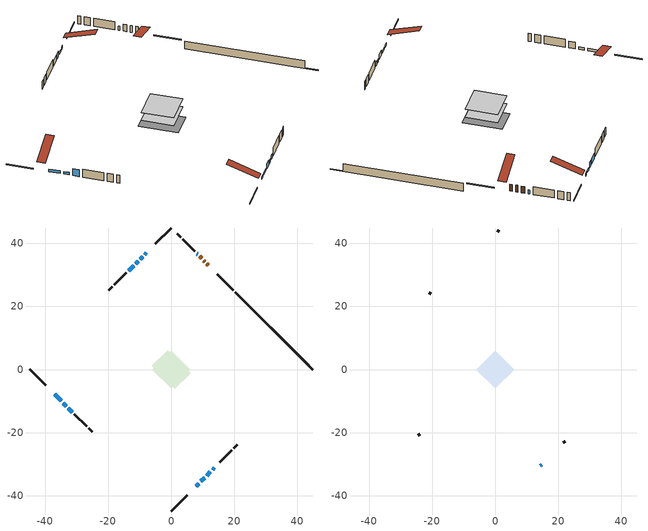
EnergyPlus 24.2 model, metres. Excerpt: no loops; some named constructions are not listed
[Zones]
conditioned space
 floor adiabatic (AdiabaticFloorConstruction): -6.03,0 0,6.03 6.03,0 0,-6.03 z0.92
 floor foundation (Slab1 construction): -6.14,1.19 -1.19,6.14 6.14,-1.19 1.19,-6.14 z-1.52
 wall outside (RimJoist1 construction): 0,-44.92 5.04,-39.88 / -44.92,0 -39.88,-5.04 / 0,44.92 -5.04,39.88 / 19.69,25.23 14.66,30.26 z0.92:1.22
 wall outside (AdiabaticWallConstruction 1): 11.79,33.13 11.34,33.58 / 10.68,34.24 10.32,34.6 / 9.66,35.26 9.04,35.88 z0.92:2.95
 wall outside (AdiabaticWallConstruction): -7.9,37.02 -8.46,36.46 / 13.1,-31.82 13.66,-31.26 z0.92:1.71; -9.11,35.81 -9.88,35.04 z0.92:1.56; 7.9,-37.02 8.72,-36.2 / 9.38,-35.54 10.58,-34.34 z0.92:1.58; -37.02,-7.9 -34.94,-9.98 z0.92:1.68; -10.54,34.38 -11.3,33.62 / -11.95,32.97 -13.55,31.37 z0.92:2.52; 11.24,-33.68 12.44,-32.48 z0.92:2.47; -34.28,-10.64 -33.3,-11.62 z0.92:1.66; -32.64,-12.28 -31.38,-13.54 z0.92:2.95; 8.38,36.54 8.11,36.81 z0.92:2.14
 wall outside (Wall1 construction): 15.4,-29.52 19.25,-25.67 / -30.73,-14.19 -26.88,-18.04 / -14.21,30.71 -18.05,26.87 / 7.45,37.47 3.61,41.31 z0.92:3.36
 wall outside (Wall2 construction): 19.9,-25.02 21,-23.92 / -26.22,-18.7 -25.13,-19.79 / -18.71,26.21 -19.81,25.11 / 2.95,41.97 1.85,43.07 z0.92:3.36
 wall foundation (FoundationWall1 construction): 20.35,24.57,-1.52 20.35,24.57,0.92 42.46,2.46,0.92 42.46,2.46,-1.28 44.92,0,-1.28 44.92,0,-1.52
 window (WindowConstruction): -7.9,37.02 -8.45,36.47 z0.92:1.71
 window (WindowConstruction 8): -9.11,35.81 -9.88,35.04 z0.92:1.55
 window (WindowConstruction 9): 7.9,-37.02 8.72,-36.2 z0.92:1.58
 window (WindowConstruction 10): 9.38,-35.54 10.58,-34.34 z0.92:1.58
 window (WindowConstruction 11): -37.02,-7.9 -34.94,-9.98 z0.92:1.68
 window (WindowConstruction 1): -10.54,34.38 -11.29,33.63 z0.92:2.52
 window (WindowConstruction 2): -11.95,32.97 -13.55,31.37 z0.92:2.52
 window (WindowConstruction 3): 11.24,-33.68 12.44,-32.48 z0.92:2.47
 window (WindowConstruction 4): 13.1,-31.82 13.66,-31.26 z0.92:1.71
 window (WindowConstruction 5): -34.28,-10.64 -33.3,-11.62 z0.92:1.66
 window (WindowConstruction 6): -32.64,-12.28 -31.38,-13.54 z0.92:2.95
 window (WindowConstruction 7): 8.38,36.54 8.11,36.81 z0.92:2.14
 door (Door): 11.79,33.13 11.34,33.58 z0.92:2.95
 door (Door 1): 10.68,34.24 10.32,34.6 z0.92:2.95
 door (Door 2): 9.66,35.26 9.04,35.88 z0.92:2.95
 ceiling adiabatic (AdiabaticFloorConstruction): 0,-6.03 6.03,0 0,6.03 -6.03,0 z0.92
attic - vented
 floor to conditioned space (Floor1 construction Reversed): -6.03,0 0,6.03 6.03,0 0,-6.03 z3.36
 wall outside (AdiabaticWallConstruction): 14.31,-30.61 14.75,-30.17 z0.92:2.14
 wall outside (Wall3 construction): 21.66,-23.26 22.2,-22.72 / -24.47,-20.45 -23.93,-20.99 / -20.46,24.46 -21,23.92 / 1.2,43.72 0.66,44.26 z0.92:3.36
 window (WindowConstruction 12): 14.31,-30.61 14.75,-30.17 z0.92:2.14
 roof outside (Roof1 construction): 7.24,-37.68,3.36 1.37,-31.81,6.13 -0.18,-33.36,6.13 5.69,-39.23,3.36; -37.68,-7.24,3.36 -31.81,-1.37,6.13 -33.36,0.18,6.13 -39.23,-5.69,3.36; -7.24,37.68,3.36 -1.37,31.81,6.13 0.18,33.36,6.13 -5.69,39.23,3.36; 12.45,32.47,3.36 6.58,26.6,6.13 8.13,25.05,6.13 14,30.92,3.36
[Material] Roughness=Rough; Thermal Absorptance=0.9
Name | Thickness {m} | Conductivity {W/m-K} | Density {kg/m3} | Specific Heat {J/kg-K} | Solar Absorptance | Visible Absorptance
ceiling loosefill ins | 0.254 | 0.0480833 | 16.02 | 1046.75 | 0.7 | 0.7
ceiling stud and cavity | 0.1397 | 0.181134 | 65.682 | 1177.47 | 0.7 | 0.7
gypsum board | 0.0127 | 0.160291 | 801 | 837.4 | 0.6 | 0.6
[Construction]
Floor1 construction: ceiling loosefill ins, ceiling stud and cavity, gypsum board
[EnergyManagementSystem:OutputVariable] Type of Data in Variable=Summed; Update Frequency=ZoneTimestep
Name | EMS Variable | EMS Program or Subroutine | Units
loads_htg_ducts_annual_outvar; Energy Management System Output Variable 22 | loads_htg_ducts | component_loads_program | J
loads_htg_intgains_annual_outvar; Energy Management System Output Variable 23 | loads_htg_intgains | component_loads_program | J
loads_htg_lighting_annual_outvar; Energy Management System Output Variable 24 | loads_htg_lighting | component_loads_program | J
loads_clg_roofs_annual_outvar; Energy Management System Output Variable 25 | loads_clg_roofs | component_loads_program | J
loads_clg_ceilings_annual_outvar; Energy Management System Output Variable 26 | loads_clg_ceilings | component_loads_program | J
loads_clg_walls_annual_outvar; Energy Management System Output Variable 27 | loads_clg_walls | component_loads_program | J
loads_clg_rim_joists_annual_outvar; Energy Management System Output Variable 28 | loads_clg_rim_joists | component_loads_program | J
loads_clg_foundation_walls_annual_outvar; Energy Management System Output Variable 29 | loads_clg_foundation_walls | component_loads_program | J
loads_clg_doors_annual_outvar; Energy Management System Output Variable 30 | loads_clg_doors | component_loads_program | J
loads_clg_windows_conduction_annual_outvar; Energy Management System Output Variable 31 | loads_clg_windows_conduction | component_loads_program | J
loads_clg_windows_solar_annual_outvar; Energy Management System Output Variable 32 | loads_clg_windows_solar | component_loads_program | J
loads_clg_skylights_conduction_annual_outvar; Energy Management System Output Variable 33 | loads_clg_skylights_conduction | component_loads_program | J
loads_clg_skylights_solar_annual_outvar; Energy Management System Output Variable 34 | loads_clg_skylights_solar | component_loads_program | J
loads_clg_floors_annual_outvar; Energy Management System Output Variable 35 | loads_clg_floors | component_loads_program | J
loads_clg_slabs_annual_outvar; Energy Management System Output Variable 36 | loads_clg_slabs | component_loads_program | J
loads_clg_internal_mass_annual_outvar; Energy Management System Output Variable 37 | loads_clg_internal_mass | component_loads_program | J
loads_clg_infil_annual_outvar; Energy Management System Output Variable 38 | loads_clg_infil | component_loads_program | J
loads_clg_natvent_annual_outvar; Energy Management System Output Variable 39 | loads_clg_natvent | component_loads_program | J
loads_clg_mechvent_annual_outvar; Energy Management System Output Variable 40 | loads_clg_mechvent | component_loads_program | J
loads_clg_whf_annual_outvar; Energy Management System Output Variable 41 | loads_clg_whf | component_loads_program | J
loads_clg_ducts_annual_outvar; Energy Management System Output Variable 42 | loads_clg_ducts | component_loads_program | J
loads_clg_intgains_annual_outvar; Energy Management System Output Variable 43 | loads_clg_intgains | component_loads_program | J
loads_clg_lighting_annual_outvar; Energy Management System Output Variable 44 | loads_clg_lighting | component_loads_program | J
loads_htg_tot_annual_outvar; Energy Management System Output Variable 1; Energy Management System Output Variable 45 | loads_htg_tot | total_loads_program | J
loads_clg_tot_annual_outvar; Energy Management System Output Variable 2; Energy Management System Output Variable 46 | loads_clg_tot | total_loads_program | J
Energy Management System Output Variable 3 | htg_unmet_hours | unmet_hours_program | hr
Energy Management System Output Variable 4 | clg_unmet_hours | unmet_hours_program | hr
Energy Management System Output Variable 5 | loads_htg_roofs | component_loads_program | J
Energy Management System Output Variable 6 | loads_htg_ceilings | component_loads_program | J
Energy Management System Output Variable 7 | loads_htg_walls | component_loads_program | J
Energy Management System Output Variable 8 | loads_htg_rim_joists | component_loads_program | J
Energy Management System Output Variable 9 | loads_htg_foundation_walls | component_loads_program | J
Energy Management System Output Variable 10 | loads_htg_doors | component_loads_program | J
Energy Management System Output Variable 11 | loads_htg_windows_conduction | component_loads_program | J
Energy Management System Output Variable 12 | loads_htg_windows_solar | component_loads_program | J
Energy Management System Output Variable 13 | loads_htg_skylights_conduction | component_loads_program | J
Energy Management System Output Variable 14 | loads_htg_skylights_solar | component_loads_program | J
Energy Management System Output Variable 15 | loads_htg_floors | component_loads_program | J
Energy Management System Output Variable 16 | loads_htg_slabs | component_loads_program | J
Energy Management System Output Variable 17 | loads_htg_internal_mass | component_loads_program | J
Energy Management System Output Variable 18 | loads_htg_infil | component_loads_program | J
Energy Management System Output Variable 19 | loads_htg_natvent | component_loads_program | J
Energy Management System Output Variable 20 | loads_htg_mechvent | component_loads_program | J
Energy Management System Output Variable 21 | loads_htg_whf | component_loads_program | J
[Schedule:Day:Interval]
interior lighting schedule day: No, 01:00, 0.108182, 04:00, 0.0901515, 05:00, 0.0991667, 06:00, 0.162273, 07:00, 0.270455, 08:00, 0.342576, 10:00, 0.369621, 11:00, 0.351591, 12:00, 0.333561, 13:00, 0.324545, 14:00, 0.31553, 15:00, 0.333561, 16:00, 0.369621, 17:00, 0.450758, 18:00, 0.585985, 19:00, 0.775303, 20:00, 0.955606, 21:00, 0.991667, 22:00, 0.712197, 23:00, 0.360606, 24:00, 0.162273
interior lighting schedule day 1: No, 01:00, 0.100909, 04:00, 0.0840909, 05:00, 0.0925, 06:00, 0.151364, 07:00, 0.252273, 08:00, 0.319545, 10:00, 0.344773, 11:00, 0.327955, 12:00, 0.311136, 13:00, 0.302727, 14:00, 0.294318, 15:00, 0.311136, 16:00, 0.344773, 17:00, 0.420455, 18:00, 0.546591, 19:00, 0.723182, 20:00, 0.891364, 21:00, 0.925, 22:00, 0.664318, 23:00, 0.336364, 24:00, 0.151364
interior lighting schedule day 2: No, 01:00, 0.0927273, 04:00, 0.0772727, 05:00, 0.085, 06:00, 0.139091, 07:00, 0.231818, 08:00, 0.293636, 10:00, 0.316818, 11:00, 0.301364, 12:00, 0.285909, 13:00, 0.278182, 14:00, 0.270455, 15:00, 0.285909, 16:00, 0.316818, 17:00, 0.386364, 18:00, 0.502273, 19:00, 0.664545, 20:00, 0.819091, 21:00, 0.85, 22:00, 0.610455, 23:00, 0.309091, 24:00, 0.139091
interior lighting schedule day 3: No, 01:00, 0.0845455, 04:00, 0.0704545, 05:00, 0.0775, 06:00, 0.126818, 07:00, 0.211364, 08:00, 0.267727, 10:00, 0.288864, 11:00, 0.274773, 12:00, 0.260682, 13:00, 0.253636, 14:00, 0.246591, 15:00, 0.260682, 16:00, 0.288864, 17:00, 0.352273, 18:00, 0.457955, 19:00, 0.605909, 20:00, 0.746818, 21:00, 0.775, 22:00, 0.556591, 23:00, 0.281818, 24:00, 0.126818
interior lighting schedule day 4: No, 01:00, 0.0763636, 04:00, 0.0636364, 05:00, 0.07, 06:00, 0.114545, 07:00, 0.190909, 08:00, 0.241818, 10:00, 0.260909, 11:00, 0.248182, 12:00, 0.235455, 13:00, 0.229091, 14:00, 0.222727, 15:00, 0.235455, 16:00, 0.260909, 17:00, 0.318182, 18:00, 0.413636, 19:00, 0.547273, 20:00, 0.674545, 21:00, 0.7, 22:00, 0.502727, 23:00, 0.254545, 24:00, 0.114545
interior lighting schedule day 5: No, 01:00, 0.0727273, 04:00, 0.0606061, 05:00, 0.0666667, 06:00, 0.109091, 07:00, 0.181818, 08:00, 0.230303, 10:00, 0.248485, 11:00, 0.236364, 12:00, 0.224242, 13:00, 0.218182, 14:00, 0.212121, 15:00, 0.224242, 16:00, 0.248485, 17:00, 0.30303, 18:00, 0.393939, 19:00, 0.521212, 20:00, 0.642424, 21:00, 0.666667, 22:00, 0.478788, 23:00, 0.242424, 24:00, 0.109091
interior lighting schedule day 6: No, 01:00, 0.0745455, 04:00, 0.0621212, 05:00, 0.0683333, 06:00, 0.111818, 07:00, 0.186364, 08:00, 0.236061, 10:00, 0.254697, 11:00, 0.242273, 12:00, 0.229848, 13:00, 0.223636, 14:00, 0.217424, 15:00, 0.229848, 16:00, 0.254697, 17:00, 0.310606, 18:00, 0.403788, 19:00, 0.534242, 20:00, 0.658485, 21:00, 0.683333, 22:00, 0.490758, 23:00, 0.248485, 24:00, 0.111818
interior lighting schedule day 7: No, 01:00, 0.08, 04:00, 0.0666667, 05:00, 0.0733333, 06:00, 0.12, 07:00, 0.2, 08:00, 0.253333, 10:00, 0.273333, 11:00, 0.26, 12:00, 0.246667, 13:00, 0.24, 14:00, 0.233333, 15:00, 0.246667, 16:00, 0.273333, 17:00, 0.333333, 18:00, 0.433333, 19:00, 0.573333, 20:00, 0.706667, 21:00, 0.733333, 22:00, 0.526667, 23:00, 0.266667, 24:00, 0.12
interior lighting schedule day 8: No, 01:00, 0.0890909, 04:00, 0.0742424, 05:00, 0.0816667, 06:00, 0.133636, 07:00, 0.222727, 08:00, 0.282121, 10:00, 0.304394, 11:00, 0.289545, 12:00, 0.274697, 13:00, 0.267273, 14:00, 0.259848, 15:00, 0.274697, 16:00, 0.304394, 17:00, 0.371212, 18:00, 0.482576, 19:00, 0.638485, 20:00, 0.78697, 21:00, 0.816667, 22:00, 0.586515, 23:00, 0.29697, 24:00, 0.133636
interior lighting schedule day 9: No, 01:00, 0.0972727, 04:00, 0.0810606, 05:00, 0.0891667, 06:00, 0.145909, 07:00, 0.243182, 08:00, 0.30803, 10:00, 0.332348, 11:00, 0.316136, 12:00, 0.299924, 13:00, 0.291818, 14:00, 0.283712, 15:00, 0.299924, 16:00, 0.332348, 17:00, 0.405303, 18:00, 0.526894, 19:00, 0.697121, 20:00, 0.859242, 21:00, 0.891667, 22:00, 0.640379, 23:00, 0.324242, 24:00, 0.145909
interior lighting schedule day 10: No, 01:00, 0.105455, 04:00, 0.0878788, 05:00, 0.0966667, 06:00, 0.158182, 07:00, 0.263636, 08:00, 0.333939, 10:00, 0.360303, 11:00, 0.342727, 12:00, 0.325152, 13:00, 0.316364, 14:00, 0.307576, 15:00, 0.325152, 16:00, 0.360303, 17:00, 0.439394, 18:00, 0.571212, 19:00, 0.755758, 20:00, 0.931515, 21:00, 0.966667, 22:00, 0.694242, 23:00, 0.351515, 24:00, 0.158182
interior lighting schedule day 11: No, 01:00, 0.109091, 04:00, 0.0909091, 05:00, 0.1, 06:00, 0.163636, 07:00, 0.272727, 08:00, 0.345455, 10:00, 0.372727, 11:00, 0.354545, 12:00, 0.336364, 13:00, 0.327273, 14:00, 0.318182, 15:00, 0.336364, 16:00, 0.372727, 17:00, 0.454545, 18:00, 0.590909, 19:00, 0.781818, 20:00, 0.963636, 21:00, 1, 22:00, 0.718182, 23:00, 0.363636, 24:00, 0.163636
interior lighting schedule default day; occupants schedule default day; clothes dryer schedule default day; cooking range schedule default day; mech vent range fan 0 schedule default day; misc plug loads schedule default day; general water use schedule default day; clothes dryer exhaust 0 schedule default day; cooling season schedule day; cooling season schedule day 2; cooling season schedule default day; exterior lighting schedule default day; natural vent schedule default day: No, 24:00, 0
occupants schedule day: No, 05:00, 0.426829, 06:00, 0.719512, 07:00, 1, 08:00, 0.670732, 09:00, 0.329268, 14:00, 0.170732, 15:00, 0.231707, 16:00, 0.329268, 17:00, 0.5, 18:00, 0.670732, 19:00, 0.829268, 21:00, 1, 22:00, 0.853659, 23:00, 0.646341, 24:00, 0.426829
clothes dryer schedule day; clothes dryer exhaust 0 schedule day: No, 01:00, 0.123457, 02:00, 0.0740741, 03:00, 0.0493827, 04:00, 0.0246914, 05:00, 0.0493827, 06:00, 0.0740741, 07:00, 0.197531, 08:00, 0.395062, 09:00, 0.592593, 10:00, 0.839506, 11:00, 0.962963, 12:00, 1, 13:00, 0.91358, 14:00, 0.82716, 15:00, 0.716049, 16:00, 0.753086, 17:00, 0.679012, 18:00, 0.666667, 20:00, 0.62963, 21:00, 0.641975, 22:00, 0.666667, 23:00, 0.54321, 24:00, 0.296296
cooking range schedule day: No, 05:00, 0.0597015, 06:00, 0.11194, 07:00, 0.171642, 08:00, 0.291045, 11:00, 0.343284, 12:00, 0.402985, 13:00, 0.462687, 14:00, 0.343284, 15:00, 0.291045, 16:00, 0.402985, 17:00, 0.567164, 18:00, 1, 19:00, 0.850746, 20:00, 0.432836, 21:00, 0.291045, 22:00, 0.231343, 23:00, 0.171642, 24:00, 0.11194
mech vent range fan 0 schedule day: No, 18:00, 0, 19:00, 1, 20:00, 0.2, 24:00, 0
misc plug loads schedule day: No, 06:00, 0.705882, 07:00, 0.745098, 08:00, 0.803922, 15:00, 0.823529, 16:00, 0.862745, 17:00, 0.921569, 18:00, 0.980392, 19:00, 1, 20:00, 0.980392, 21:00, 0.941176, 22:00, 0.862745, 23:00, 0.784314, 24:00, 0.72549
general water use schedule day: No, 01:00, 0.315068, 03:00, 0.287671, 04:00, 0.342466, 05:00, 0.369863, 06:00, 0.520548, 07:00, 0.60274, 08:00, 0.534247, 10:00, 0.506849, 11:00, 0.465753, 14:00, 0.479452, 15:00, 0.534247, 16:00, 0.589041, 17:00, 0.69863, 18:00, 0.876712, 19:00, 0.890411, 20:00, 0.986301, 21:00, 1, 22:00, 0.863014, 23:00, 0.616438, 24:00, 0.465753
cooling season schedule day 1: No, 24:00, 1
exterior lighting schedule day: No, 01:00, 0.566667, 03:00, 0.524167, 05:00, 0.495833, 06:00, 0.5525, 07:00, 0.623333, 08:00, 0.580833, 09:00, 0.439167, 10:00, 0.354167, 12:00, 0.34, 13:00, 0.354167, 14:00, 0.396667, 15:00, 0.425, 16:00, 0.495833, 17:00, 0.623333, 18:00, 0.793333, 19:00, 0.906667, 20:00, 0.963333, 21:00, 0.991667, 22:00, 0.920833, 23:00, 0.793333, 24:00, 0.665833
exterior lighting schedule day 1: No, 01:00, 0.528571, 03:00, 0.488929, 05:00, 0.4625, 06:00, 0.515357, 07:00, 0.581429, 08:00, 0.541786, 09:00, 0.409643, 10:00, 0.330357, 12:00, 0.317143, 13:00, 0.330357, 14:00, 0.37, 15:00, 0.396429, 16:00, 0.4625, 17:00, 0.581429, 18:00, 0.74, 19:00, 0.845714, 20:00, 0.898571, 21:00, 0.925, 22:00, 0.858929, 23:00, 0.74, 24:00, 0.621071
exterior lighting schedule day 10: No, 01:00, 0.552381, 03:00, 0.510952, 05:00, 0.483333, 06:00, 0.538571, 07:00, 0.607619, 08:00, 0.56619, 09:00, 0.428095, 10:00, 0.345238, 12:00, 0.331429, 13:00, 0.345238, 14:00, 0.386667, 15:00, 0.414286, 16:00, 0.483333, 17:00, 0.607619, 18:00, 0.773333, 19:00, 0.88381, 20:00, 0.939048, 21:00, 0.966667, 22:00, 0.897619, 23:00, 0.773333, 24:00, 0.649048
exterior lighting schedule day 11: No, 01:00, 0.571429, 03:00, 0.528571, 05:00, 0.5, 06:00, 0.557143, 07:00, 0.628571, 08:00, 0.585714, 09:00, 0.442857, 10:00, 0.357143, 12:00, 0.342857, 13:00, 0.357143, 14:00, 0.4, 15:00, 0.428571, 16:00, 0.5, 17:00, 0.628571, 18:00, 0.8, 19:00, 0.914286, 20:00, 0.971429, 21:00, 1, 22:00, 0.928571, 23:00, 0.8, 24:00, 0.671429
exterior lighting schedule day 2: No, 01:00, 0.485714, 03:00, 0.449286, 05:00, 0.425, 06:00, 0.473571, 07:00, 0.534286, 08:00, 0.497857, 09:00, 0.376429, 10:00, 0.303571, 12:00, 0.291429, 13:00, 0.303571, 14:00, 0.34, 15:00, 0.364286, 16:00, 0.425, 17:00, 0.534286, 18:00, 0.68, 19:00, 0.777143, 20:00, 0.825714, 21:00, 0.85, 22:00, 0.789286, 23:00, 0.68, 24:00, 0.570714
exterior lighting schedule day 3: No, 01:00, 0.442857, 03:00, 0.409643, 05:00, 0.3875, 06:00, 0.431786, 07:00, 0.487143, 08:00, 0.453929, 09:00, 0.343214, 10:00, 0.276786, 12:00, 0.265714, 13:00, 0.276786, 14:00, 0.31, 15:00, 0.332143, 16:00, 0.3875, 17:00, 0.487143, 18:00, 0.62, 19:00, 0.708571, 20:00, 0.752857, 21:00, 0.775, 22:00, 0.719643, 23:00, 0.62, 24:00, 0.520357
exterior lighting schedule day 4: No, 01:00, 0.4, 03:00, 0.37, 05:00, 0.35, 06:00, 0.39, 07:00, 0.44, 08:00, 0.41, 09:00, 0.31, 10:00, 0.25, 12:00, 0.24, 13:00, 0.25, 14:00, 0.28, 15:00, 0.3, 16:00, 0.35, 17:00, 0.44, 18:00, 0.56, 19:00, 0.64, 20:00, 0.68, 21:00, 0.7, 22:00, 0.65, 23:00, 0.56, 24:00, 0.47
exterior lighting schedule day 5: No, 01:00, 0.380952, 03:00, 0.352381, 05:00, 0.333333, 06:00, 0.371429, 07:00, 0.419048, 08:00, 0.390476, 09:00, 0.295238, 10:00, 0.238095, 12:00, 0.228571, 13:00, 0.238095, 14:00, 0.266667, 15:00, 0.285714, 16:00, 0.333333, 17:00, 0.419048, 18:00, 0.533333, 19:00, 0.609524, 20:00, 0.647619, 21:00, 0.666667, 22:00, 0.619048, 23:00, 0.533333, 24:00, 0.447619
exterior lighting schedule day 6: No, 01:00, 0.390476, 03:00, 0.36119, 05:00, 0.341667, 06:00, 0.380714, 07:00, 0.429524, 08:00, 0.400238, 09:00, 0.302619, 10:00, 0.244048, 12:00, 0.234286, 13:00, 0.244048, 14:00, 0.273333, 15:00, 0.292857, 16:00, 0.341667, 17:00, 0.429524, 18:00, 0.546667, 19:00, 0.624762, 20:00, 0.66381, 21:00, 0.683333, 22:00, 0.634524, 23:00, 0.546667, 24:00, 0.45881
exterior lighting schedule day 7: No, 01:00, 0.419048, 03:00, 0.387619, 05:00, 0.366667, 06:00, 0.408571, 07:00, 0.460952, 08:00, 0.429524, 09:00, 0.324762, 10:00, 0.261905, 12:00, 0.251429, 13:00, 0.261905, 14:00, 0.293333, 15:00, 0.314286, 16:00, 0.366667, 17:00, 0.460952, 18:00, 0.586667, 19:00, 0.670476, 20:00, 0.712381, 21:00, 0.733333, 22:00, 0.680952, 23:00, 0.586667, 24:00, 0.492381
exterior lighting schedule day 8: No, 01:00, 0.466667, 03:00, 0.431667, 05:00, 0.408333, 06:00, 0.455, 07:00, 0.513333, 08:00, 0.478333, 09:00, 0.361667, 10:00, 0.291667, 12:00, 0.28, 13:00, 0.291667, 14:00, 0.326667, 15:00, 0.35, 16:00, 0.408333, 17:00, 0.513333, 18:00, 0.653333, 19:00, 0.746667, 20:00, 0.793333, 21:00, 0.816667, 22:00, 0.758333, 23:00, 0.653333, 24:00, 0.548333
exterior lighting schedule day 9: No, 01:00, 0.509524, 03:00, 0.47131, 05:00, 0.445833, 06:00, 0.496786, 07:00, 0.560476, 08:00, 0.522262, 09:00, 0.394881, 10:00, 0.318452, 12:00, 0.305714, 13:00, 0.318452, 14:00, 0.356667, 15:00, 0.382143, 16:00, 0.445833, 17:00, 0.560476, 18:00, 0.713333, 19:00, 0.815238, 20:00, 0.86619, 21:00, 0.891667, 22:00, 0.827976, 23:00, 0.713333, 24:00, 0.59869
[Schedule:Week:Daily]
clothes dryer exhaust 0 schedule Week Rule - Jan1-Dec31: clothes dryer exhaust 0 schedule day, clothes dryer exhaust 0 schedule day, clothes dryer exhaust 0 schedule day, clothes dryer exhaust 0 schedule day, clothes dryer exhaust 0 schedule day, clothes dryer exhaust 0 schedule day, clothes dryer exhaust 0 schedule day, clothes dryer exhaust 0 schedule default day, clothes dryer exhaust 0 schedule default day, clothes dryer exhaust 0 schedule default day, clothes dryer exhaust 0 schedule default day, clothes dryer exhaust 0 schedule default day
cooling season schedule Week Rule - Jan1-May26: cooling season schedule day, cooling season schedule day, cooling season schedule day, cooling season schedule day, cooling season schedule day, cooling season schedule day, cooling season schedule day, cooling season schedule default day, cooling season schedule default day, cooling season schedule default day, cooling season schedule default day, cooling season schedule default day
cooling season schedule Week Rule - May27-Jun2: cooling season schedule day, cooling season schedule day, cooling season schedule day, cooling season schedule day, cooling season schedule day, cooling season schedule day 1, cooling season schedule day 1, cooling season schedule default day, cooling season schedule default day, cooling season schedule default day, cooling season schedule default day, cooling season schedule default day
cooling season schedule Week Rule - Jun3-Aug25: cooling season schedule day 1, cooling season schedule day 1, cooling season schedule day 1, cooling season schedule day 1, cooling season schedule day 1, cooling season schedule day 1, cooling season schedule day 1, cooling season schedule default day, cooling season schedule default day, cooling season schedule default day, cooling season schedule default day, cooling season schedule default day
cooling season schedule Week Rule - Aug26-Sep1: cooling season schedule day 1, cooling season schedule day 1, cooling season schedule day 1, cooling season schedule day 1, cooling season schedule day 1, cooling season schedule day 1, cooling season schedule day 2, cooling season schedule default day, cooling season schedule default day, cooling season schedule default day, cooling season schedule default day, cooling season schedule default day
cooling season schedule Week Rule - Sep2-Dec31: cooling season schedule day 2, cooling season schedule day 2, cooling season schedule day 2, cooling season schedule day 2, cooling season schedule day 2, cooling season schedule day 2, cooling season schedule day 2, cooling season schedule default day, cooling season schedule default day, cooling season schedule default day, cooling season schedule default day, cooling season schedule default day
exterior lighting schedule Week Rule - Dec2-Dec31: exterior lighting schedule day 11, exterior lighting schedule day 11, exterior lighting schedule day 11, exterior lighting schedule day 11, exterior lighting schedule day 11, exterior lighting schedule day 11, exterior lighting schedule day 11, exterior lighting schedule default day, exterior lighting schedule default day, exterior lighting schedule default day, exterior lighting schedule default day, exterior lighting schedule default day
natural vent schedule Week Rule - Jan1-Dec31: natural vent schedule default day, natural vent schedule default day, natural vent schedule default day, natural vent schedule default day, natural vent schedule default day, natural vent schedule default day, natural vent schedule default day, natural vent schedule default day, natural vent schedule default day, natural vent schedule default day, natural vent schedule default day, natural vent schedule default day
[Schedule:Year]
clothes dryer exhaust 0 schedule: clothes dryer exhaust 0 schedule Week Rule - Jan1-Dec31, 1, 1, 12, 31
cooling season schedule: cooling season schedule Week Rule - Jan1-May26, 1, 1, 5, 26, cooling season schedule Week Rule - May27-Jun2, 5, 27, 6, 2, cooling season schedule Week Rule - Jun3-Aug25, 6, 3, 8, 25, cooling season schedule Week Rule - Aug26-Sep1, 8, 26, 9, 1, cooling season schedule Week Rule - Sep2-Dec31, 9, 2, 12, 31
natural vent schedule: natural vent schedule Week Rule - Jan1-Dec31, 1, 1, 12, 31
